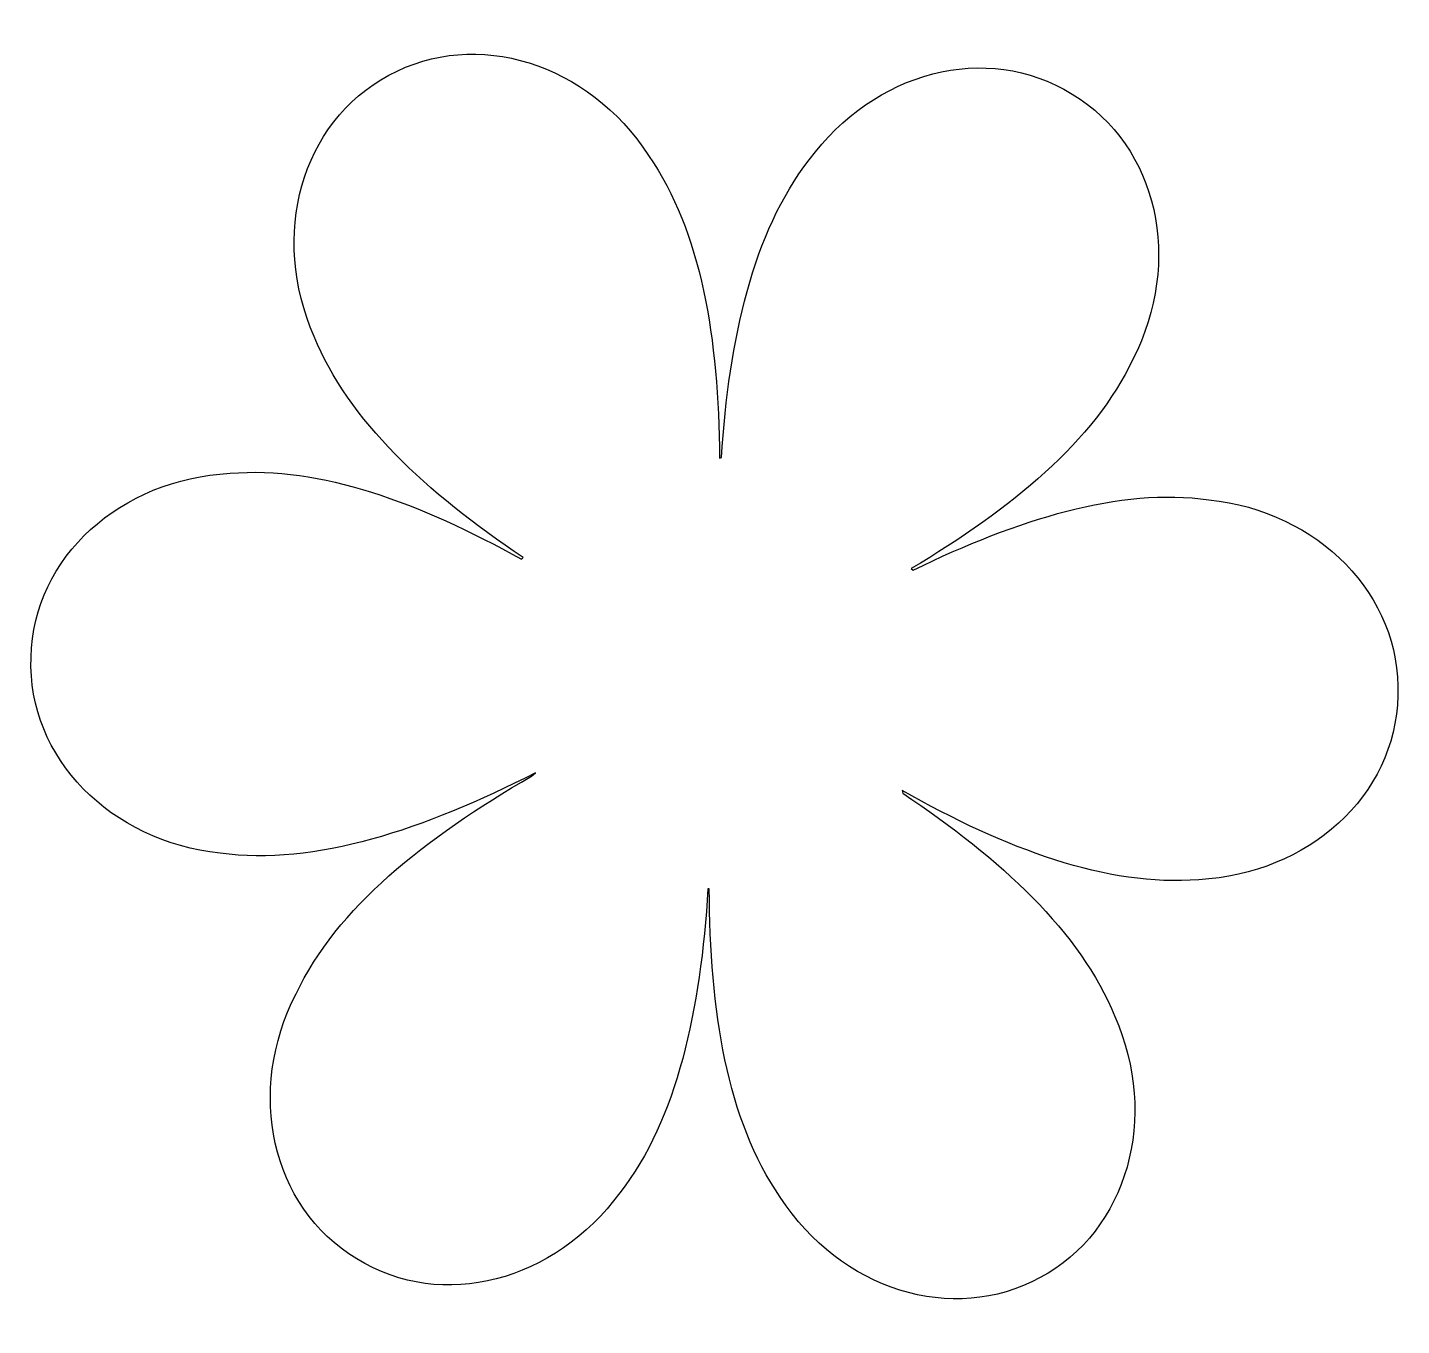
# Model space of a CAD drawing. Header units: centimetres. Extents: x -10.4 to 10.4, y -9.8 to 9.8.
import ezdxf

# ---------------------------------------------------------------- set-up
doc = ezdxf.new("R2010")
doc.units = ezdxf.units.CM
doc.header["$MEASUREMENT"] = 0
doc.layers.add('Camada 1', color=7, linetype='Continuous')

msp = doc.modelspace()

# ---------------------------------------------------------------- linework, layer by layer
at = {"layer": 'Camada 1'}
msp.add_open_spline([(-2.91035, 1.7689), (-4.44409, 2.6225), (-5.95168, 3.18225), (-7.30913, 3.06832), (-7.30913, 3.06832), (-8.95875, 2.9795), (-10.27897, 1.81277), (-10.31477, 0.2899), (-10.31477, 0.2899), (-10.36824, -1.23296), (-9.10967, -2.49283), (-7.46134, -2.66872), (-7.46134, -2.66872), (-6.02796, -2.8666), (-4.38217, -2.31053), (-2.7003, -1.456), (-2.7003, -1.456), (-2.7003, -1.456), (-2.76319, -1.50582), (-2.76319, -1.50582), (-2.76319, -1.50582), (-4.36826, -2.43625), (-5.70528, -3.49774), (-6.31403, -4.79004), (-6.31403, -4.79004), (-7.06899, -6.2629), (-6.70294, -8.00565), (-5.3978, -8.79295), (-5.3978, -8.79295), (-4.10174, -9.59665), (-2.40425, -9.13011), (-1.42722, -7.79611), (-1.42722, -7.79611), (-0.56063, -6.68219), (-0.20937, -5.03592), (-0.0975, -3.20596), (-0.0975, -3.20596), (-0.0975, -3.20596), (-0.07774, -3.20583), (-0.07774, -3.20583), (-0.07774, -3.20583), (-0.0697, -5.04127), (0.18634, -6.70029), (0.99419, -7.86252), (0.99419, -7.86252), (1.8992, -9.25862), (3.59581, -9.80014), (4.91389, -9.07667), (4.91389, -9.07667), (6.24017, -8.3687), (6.71314, -6.65094), (6.04223, -5.13155), (6.04223, -5.13155), (5.52227, -3.85253), (4.32212, -2.7534), (2.84223, -1.76229), (2.84223, -1.76229), (2.84223, -1.76229), (2.83204, -1.72287), (2.83204, -1.72287), (2.83204, -1.72287), (4.39348, -2.60166), (5.92886, -3.18321), (7.3103, -3.06801), (7.3103, -3.06801), (8.95992, -2.97832), (10.27927, -1.8142), (10.31464, -0.28875), (10.31464, -0.28875), (10.37026, 1.23411), (9.11214, 2.49398), (7.46333, 2.66903), (7.46333, 2.66903), (6.11501, 2.85654), (4.5785, 2.37468), (3.00068, 1.60583), (3.00068, 1.60583), (3.00068, 1.60583), (2.9711, 1.62835), (2.9711, 1.62835), (2.9711, 1.62835), (4.48383, 2.52936), (5.73245, 3.55393), (6.31559, 4.79036), (6.31559, 4.79036), (7.07013, 6.26234), (6.70492, 8.00682), (5.39807, 8.79414), (5.39807, 8.79414), (4.1033, 9.59697), (2.40579, 9.1313), (1.42966, 7.79902), (1.42966, 7.79902), (0.57656, 6.70309), (0.22361, 5.09728), (0.10468, 3.30605), (0.10468, 3.30605), (0.10468, 3.30605), (0.07812, 3.29724), (0.07812, 3.29724), (0.07812, 3.29724), (0.06296, 5.09712), (-0.19818, 6.72097), (-0.99305, 7.86543), (-0.99305, 7.86543), (-1.89676, 9.25894), (-3.59425, 9.79961), (-4.91275, 9.07698), (-4.91275, 9.07698), (-6.23987, 8.36988), (-6.71327, 6.65213), (-6.04022, 5.1327), (-6.04022, 5.1327), (-5.52682, 3.86722), (-4.34702, 2.77846), (-2.88819, 1.79533), (-2.88819, 1.79533), (-2.88819, 1.79533), (-2.91035, 1.7689), (-2.91035, 1.7689)], degree=3, knots=[0, 0, 0, 0, 0.03225806, 0.03225806, 0.03225806, 0.03225806, 0.06451613, 0.06451613, 0.06451613, 0.06451613, 0.09677419, 0.09677419, 0.09677419, 0.09677419, 0.12903226, 0.12903226, 0.12903226, 0.12903226, 0.16129032, 0.16129032, 0.16129032, 0.16129032, 0.19354839, 0.19354839, 0.19354839, 0.19354839, 0.22580645, 0.22580645, 0.22580645, 0.22580645, 0.25806452, 0.25806452, 0.25806452, 0.25806452, 0.29032258, 0.29032258, 0.29032258, 0.29032258, 0.32258065, 0.32258065, 0.32258065, 0.32258065, 0.35483871, 0.35483871, 0.35483871, 0.35483871, 0.38709677, 0.38709677, 0.38709677, 0.38709677, 0.41935484, 0.41935484, 0.41935484, 0.41935484, 0.4516129, 0.4516129, 0.4516129, 0.4516129, 0.48387097, 0.48387097, 0.48387097, 0.48387097, 0.51612903, 0.51612903, 0.51612903, 0.51612903, 0.5483871, 0.5483871, 0.5483871, 0.5483871, 0.58064516, 0.58064516, 0.58064516, 0.58064516, 0.61290323, 0.61290323, 0.61290323, 0.61290323, 0.64516129, 0.64516129, 0.64516129, 0.64516129, 0.67741935, 0.67741935, 0.67741935, 0.67741935, 0.70967742, 0.70967742, 0.70967742, 0.70967742, 0.74193548, 0.74193548, 0.74193548, 0.74193548, 0.77419355, 0.77419355, 0.77419355, 0.77419355, 0.80645161, 0.80645161, 0.80645161, 0.80645161, 0.83870968, 0.83870968, 0.83870968, 0.83870968, 0.87096774, 0.87096774, 0.87096774, 0.87096774, 0.90322581, 0.90322581, 0.90322581, 0.90322581, 0.93548387, 0.93548387, 0.93548387, 0.93548387, 1, 1, 1, 1], dxfattribs=at)

doc.saveas('drawing.dxf')
